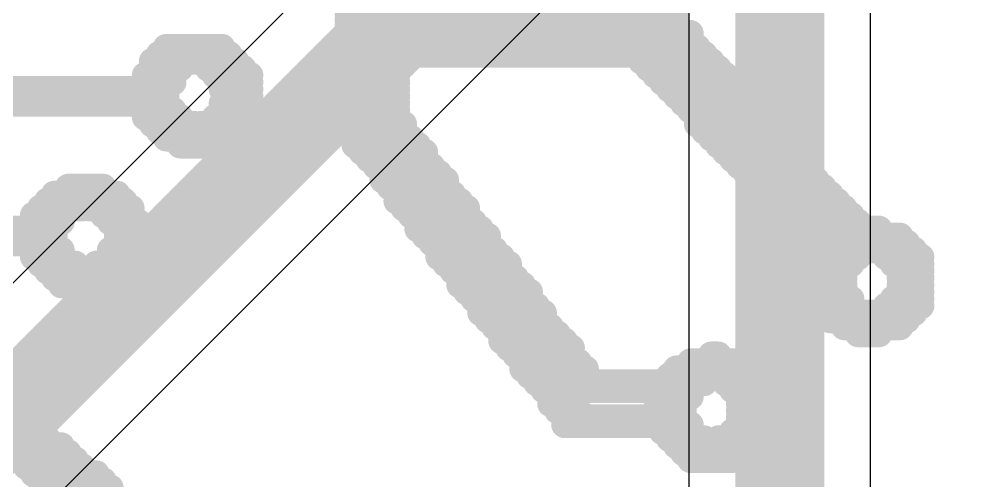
# Model space of a CAD drawing. Header units: inches. Extents: x -4 to 389, y 0 to 108.
# Drawn here: x 36.15 to 38.913, y 7.772 to 9.088 of the extents above; entities that cross this region are included whole.
import ezdxf

# ---------------------------------------------------------------- set-up
doc = ezdxf.new("R2010")
doc.units = ezdxf.units.IN
for name, color, linetype in [('Bottom Overlay', 54, 'Continuous'), ('Signal_1', 16, 'Continuous'), ('Signal_2', 76, 'Continuous')]:
    doc.layers.add(name, color=color, linetype=linetype)

msp = doc.modelspace()

# ---------------------------------------------------------------- linework, layer by layer
at = {"layer": 'Bottom Overlay', "const_width": 0.0762}
for points in [[(37.0876, 9.1077), (37.1274, 9.1077)], [(37.1673, 9.1077), (38.0048, 9.1077)], [(37.0876, 9.0877), (37.1274, 9.0877)], [(37.1673, 9.0877), (38.0247, 9.0877)], [(37.0876, 9.0678), (37.1274, 9.0678)], [(37.1673, 9.0678), (38.0247, 9.0678)], [(37.0876, 9.0479), (37.1274, 9.0479)], [(37.0876, 9.0279), (37.1274, 9.0279)], [(37.9849, 9.0479), (38.0646, 9.0479)], [(38.0048, 9.0279), (38.0646, 9.0279)], [(36.5691, 9.008), (36.7286, 9.008)], [(37.0876, 9.008), (37.1274, 9.008)], [(37.1873, 9.008), (37.9649, 9.008)], [(38.0247, 9.008), (38.0846, 9.008)], [(36.5292, 8.9681), (36.7685, 8.9681)], [(36.5492, 8.988), (36.7486, 8.988)], [(37.0876, 8.988), (37.1274, 8.988)], [(37.0876, 8.9681), (37.1274, 8.9681)], [(37.1873, 8.988), (37.9649, 8.988)], [(37.1873, 8.9681), (37.2271, 8.9681)], [(37.925, 8.9681), (37.9849, 8.9681)], [(38.0447, 8.988), (38.1045, 8.988)], [(38.0646, 8.9681), (38.1245, 8.9681)], [(36.5292, 8.9482), (36.609, 8.9482)], [(36.6888, 8.9482), (36.7885, 8.9482)], [(37.0876, 8.9482), (37.1274, 8.9482)], [(37.1873, 8.9482), (37.2271, 8.9482)], [(37.945, 8.9482), (38.0048, 8.9482)], [(38.0846, 8.9482), (38.1444, 8.9482)], [(36.5093, 8.9282), (36.5891, 8.9282)], [(36.7087, 8.9282), (36.8084, 8.9282)], [(37.0876, 8.9282), (37.1274, 8.9282)], [(37.1873, 8.9282), (37.2271, 8.9282)], [(37.9649, 8.9282), (38.0247, 8.9282)], [(38.1045, 8.9282), (38.1643, 8.9282)], [(35.4923, 8.8883), (36.5691, 8.8883)], [(36.5093, 8.9083), (36.5891, 8.9083)], [(36.7286, 8.9083), (36.8084, 8.9083)], [(36.7286, 8.8883), (36.8084, 8.8883)], [(37.0876, 8.9083), (37.1274, 8.9083)], [(37.0876, 8.8883), (37.1274, 8.8883)], [(37.1873, 8.9083), (37.2271, 8.9083)], [(37.1873, 8.8883), (37.2271, 8.8883)], [(37.9849, 8.9083), (38.0447, 8.9083)], [(38.0048, 8.8883), (38.0646, 8.8883)], [(38.1045, 8.9083), (38.1843, 8.9083)], [(38.1245, 8.8883), (38.2042, 8.8883)], [(35.4923, 8.8684), (36.5691, 8.8684)], [(36.7486, 8.8684), (36.8084, 8.8684)], [(37.0876, 8.8684), (37.1274, 8.8684)], [(37.1873, 8.8684), (37.2271, 8.8684)], [(38.0247, 8.8684), (38.0846, 8.8684)], [(38.1444, 8.8684), (38.2242, 8.8684)], [(35.4923, 8.8485), (36.5691, 8.8485)], [(36.7286, 8.8485), (36.8084, 8.8485)], [(37.0876, 8.8485), (37.1274, 8.8485)], [(37.1873, 8.8485), (37.2271, 8.8485)], [(38.0447, 8.8485), (38.1045, 8.8485)], [(38.1643, 8.8485), (38.2242, 8.8485)], [(36.5093, 8.8285), (36.5891, 8.8285)], [(36.5093, 8.8086), (36.609, 8.8086)], [(36.7087, 8.8086), (36.7885, 8.8086)], [(36.7286, 8.8285), (36.8084, 8.8285)], [(37.0876, 8.8285), (37.1274, 8.8285)], [(37.0876, 8.8086), (37.1274, 8.8086)], [(37.1873, 8.8285), (37.2271, 8.8285)], [(37.1873, 8.8086), (37.2271, 8.8086)], [(38.0646, 8.8285), (38.1245, 8.8285)], [(38.0846, 8.8086), (38.1444, 8.8086)], [(38.1843, 8.8285), (38.2441, 8.8285)], [(38.2042, 8.8086), (38.264, 8.8086)], [(36.5292, 8.7886), (36.6489, 8.7886)], [(36.6688, 8.7886), (36.7885, 8.7886)], [(37.0876, 8.7886), (37.1274, 8.7886)], [(37.1873, 8.7886), (37.2471, 8.7886)], [(38.0846, 8.7886), (38.1643, 8.7886)], [(38.2242, 8.7886), (38.284, 8.7886)], [(36.5492, 8.7687), (36.7685, 8.7687)], [(36.5691, 8.7488), (36.7486, 8.7488)], [(37.0876, 8.7687), (37.1474, 8.7687)], [(37.1075, 8.7488), (37.1673, 8.7488)], [(37.1873, 8.7687), (37.2471, 8.7687)], [(37.2072, 8.7488), (37.267, 8.7488)], [(38.1045, 8.7687), (38.1843, 8.7687)], [(38.1245, 8.7488), (38.2042, 8.7488)], [(38.2441, 8.7687), (38.3039, 8.7687)], [(38.264, 8.7488), (38.3239, 8.7488)], [(36.609, 8.7288), (36.7087, 8.7288)], [(37.1075, 8.7288), (37.1673, 8.7288)], [(37.2271, 8.7288), (37.287, 8.7288)], [(38.1444, 8.7288), (38.2242, 8.7288)], [(38.284, 8.7288), (38.3438, 8.7288)], [(37.1274, 8.7089), (37.1873, 8.7089)], [(37.2471, 8.7089), (37.3069, 8.7089)], [(38.1643, 8.7089), (38.2242, 8.7089)], [(38.284, 8.7089), (38.3637, 8.7089)], [(37.1474, 8.6889), (37.2072, 8.6889)], [(37.1673, 8.669), (37.2271, 8.669)], [(37.2471, 8.6889), (37.3069, 8.6889)], [(37.267, 8.669), (37.3268, 8.669)], [(38.1843, 8.6889), (38.2441, 8.6889)], [(38.2042, 8.669), (38.264, 8.669)], [(38.3239, 8.6889), (38.3837, 8.6889)], [(38.3239, 8.669), (38.4036, 8.669)], [(37.1873, 8.6491), (37.2271, 8.6491)], [(37.287, 8.6491), (37.3468, 8.6491)], [(38.2242, 8.6491), (38.284, 8.6491)], [(38.3438, 8.6491), (38.4036, 8.6491)], [(36.29, 8.6092), (36.3897, 8.6092)], [(37.1873, 8.6291), (37.2471, 8.6291)], [(37.2072, 8.6092), (37.267, 8.6092)], [(37.3069, 8.6291), (37.3667, 8.6291)], [(37.3268, 8.6092), (37.3667, 8.6092)], [(38.2441, 8.6291), (38.3039, 8.6291)], [(38.264, 8.6092), (38.3239, 8.6092)], [(38.3637, 8.6291), (38.4236, 8.6291)], [(38.3837, 8.6092), (38.4435, 8.6092)], [(36.2501, 8.5892), (36.4295, 8.5892)], [(37.2271, 8.5892), (37.287, 8.5892)], [(37.3268, 8.5892), (37.3867, 8.5892)], [(38.284, 8.5892), (38.3438, 8.5892)], [(38.4036, 8.5892), (38.4634, 8.5892)], [(36.2301, 8.5693), (36.4495, 8.5693)], [(37.2271, 8.5693), (37.287, 8.5693)], [(37.3468, 8.5693), (37.4066, 8.5693)], [(38.3039, 8.5693), (38.3637, 8.5693)], [(38.4236, 8.5693), (38.4834, 8.5693)], [(36.1903, 8.5294), (36.27, 8.5294)], [(36.2102, 8.5494), (36.3298, 8.5494)], [(36.3498, 8.5494), (36.4694, 8.5494)], [(36.3897, 8.5294), (36.4694, 8.5294)], [(37.2471, 8.5494), (37.3069, 8.5494)], [(37.267, 8.5294), (37.3268, 8.5294)], [(37.3667, 8.5494), (37.4265, 8.5494)], [(37.3667, 8.5294), (37.4265, 8.5294)], [(38.3239, 8.5494), (38.3837, 8.5494)], [(38.3438, 8.5294), (38.4036, 8.5294)], [(38.4435, 8.5494), (38.5033, 8.5494)], [(38.4634, 8.5294), (38.5233, 8.5294)], [(36.1903, 8.5095), (36.27, 8.5095)], [(36.4096, 8.5095), (36.4894, 8.5095)], [(37.287, 8.5095), (37.3468, 8.5095)], [(37.3867, 8.5095), (37.4465, 8.5095)], [(38.3637, 8.5095), (38.4236, 8.5095)], [(38.4634, 8.5095), (38.5432, 8.5095)], [(35.8712, 8.4895), (36.2501, 8.4895)], [(36.4295, 8.4895), (36.4894, 8.4895)], [(37.287, 8.4895), (37.3468, 8.4895)], [(37.4066, 8.4895), (37.4664, 8.4895)], [(38.3837, 8.4895), (38.4435, 8.4895)], [(38.4834, 8.4895), (38.603, 8.4895)], [(35.8712, 8.4696), (36.2501, 8.4696)], [(35.8712, 8.4497), (36.2501, 8.4497)], [(36.4295, 8.4696), (36.4894, 8.4696)], [(36.4295, 8.4497), (36.4894, 8.4497)], [(37.3069, 8.4696), (37.3667, 8.4696)], [(37.3268, 8.4497), (37.3867, 8.4497)], [(37.4066, 8.4696), (37.4864, 8.4696)], [(37.4265, 8.4497), (37.4864, 8.4497)], [(38.3837, 8.4696), (38.6628, 8.4696)], [(38.4036, 8.4497), (38.6828, 8.4497)], [(36.1903, 8.4297), (36.27, 8.4297)], [(36.4096, 8.4297), (36.4894, 8.4297)], [(37.3468, 8.4297), (37.4066, 8.4297)], [(37.4465, 8.4297), (37.5063, 8.4297)], [(38.4236, 8.4297), (38.7027, 8.4297)], [(36.1903, 8.4098), (36.27, 8.4098)], [(36.2102, 8.3898), (36.3099, 8.3898)], [(36.3697, 8.3898), (36.4694, 8.3898)], [(36.4096, 8.4098), (36.4894, 8.4098)], [(37.3468, 8.4098), (37.4066, 8.4098)], [(37.3667, 8.3898), (37.4265, 8.3898)], [(37.4664, 8.4098), (37.5262, 8.4098)], [(37.4864, 8.3898), (37.5462, 8.3898)], [(38.4435, 8.4098), (38.5432, 8.4098)], [(38.4435, 8.3898), (38.5233, 8.3898)], [(38.623, 8.4098), (38.7227, 8.4098)], [(38.6429, 8.3898), (38.7227, 8.3898)], [(36.2301, 8.3699), (36.4495, 8.3699)], [(37.3867, 8.3699), (37.4465, 8.3699)], [(37.4864, 8.3699), (37.5462, 8.3699)], [(38.4236, 8.3699), (38.5033, 8.3699)], [(38.6628, 8.3699), (38.7227, 8.3699)], [(36.2501, 8.35), (36.4295, 8.35)], [(37.4066, 8.35), (37.4664, 8.35)], [(37.5063, 8.35), (37.5661, 8.35)], [(38.4236, 8.35), (38.5033, 8.35)], [(38.6628, 8.35), (38.7227, 8.35)], [(36.27, 8.33), (36.4096, 8.33)], [(37.4066, 8.33), (37.4664, 8.33)], [(37.4265, 8.3101), (37.4864, 8.3101)], [(37.5262, 8.33), (37.5861, 8.33)], [(37.5262, 8.3101), (37.606, 8.3101)], [(38.4236, 8.33), (38.5033, 8.33)], [(38.4236, 8.3101), (38.5033, 8.3101)], [(38.6628, 8.33), (38.7227, 8.33)], [(38.6628, 8.3101), (38.7227, 8.3101)], [(37.4465, 8.2901), (37.5063, 8.2901)], [(37.5462, 8.2901), (37.606, 8.2901)], [(38.4435, 8.2901), (38.5233, 8.2901)], [(38.6429, 8.2901), (38.7227, 8.2901)], [(37.4664, 8.2702), (37.5262, 8.2702)], [(37.4664, 8.2503), (37.5262, 8.2503)], [(37.5661, 8.2702), (37.6259, 8.2702)], [(37.5861, 8.2503), (37.6459, 8.2503)], [(38.4435, 8.2702), (38.5233, 8.2702)], [(38.4634, 8.2503), (38.7027, 8.2503)], [(38.623, 8.2702), (38.7227, 8.2702)], [(37.4864, 8.2303), (37.5462, 8.2303)], [(37.606, 8.2303), (37.6459, 8.2303)], [(38.4634, 8.2303), (38.6828, 8.2303)], [(37.5063, 8.2104), (37.5661, 8.2104)], [(37.606, 8.2104), (37.6658, 8.2104)], [(38.5033, 8.2104), (38.6628, 8.2104)], [(37.5262, 8.1904), (37.5861, 8.1904)], [(37.5262, 8.1705), (37.5861, 8.1705)], [(37.6259, 8.1904), (37.6858, 8.1904)], [(37.6459, 8.1705), (37.7057, 8.1705)], [(38.5432, 8.1904), (38.603, 8.1904)], [(37.5462, 8.1506), (37.606, 8.1506)], [(37.6658, 8.1506), (37.7256, 8.1506)], [(37.5661, 8.1306), (37.6259, 8.1306)], [(37.6658, 8.1306), (37.7256, 8.1306)], [(38.1245, 8.1306), (38.1444, 8.1306)], [(37.5861, 8.1107), (37.6459, 8.1107)], [(37.5861, 8.0907), (37.6459, 8.0907)], [(37.6858, 8.1107), (37.7456, 8.1107)], [(37.7057, 8.0907), (37.7655, 8.0907)], [(38.0247, 8.0907), (38.2242, 8.0907)], [(38.0646, 8.1107), (38.2042, 8.1107)], [(37.606, 8.0708), (37.6658, 8.0708)], [(37.7256, 8.0708), (37.7655, 8.0708)], [(38.0048, 8.0708), (38.2441, 8.0708)], [(37.6259, 8.0509), (37.6858, 8.0509)], [(37.6459, 8.0309), (37.6858, 8.0309)], [(37.7256, 8.0509), (38.1045, 8.0509)], [(37.7456, 8.0309), (38.0646, 8.0309)], [(38.1643, 8.0509), (38.264, 8.0509)], [(38.1843, 8.0309), (38.264, 8.0309)], [(37.6658, 8.011), (37.7057, 8.011)], [(37.9849, 8.011), (38.0646, 8.011)], [(38.2042, 8.011), (38.284, 8.011)], [(37.6658, 7.991), (37.7256, 7.991)], [(37.9849, 7.991), (38.0447, 7.991)], [(38.2042, 7.991), (38.284, 7.991)], [(35.9909, 7.9711), (36.1304, 7.9711)], [(36.0108, 7.9511), (36.1504, 7.9511)], [(37.6858, 7.9711), (37.7456, 7.9711)], [(37.7057, 7.9511), (38.0447, 7.9511)], [(37.9649, 7.9711), (38.0447, 7.9711)], [(38.2042, 7.9711), (38.284, 7.9711)], [(38.2042, 7.9511), (38.284, 7.9511)], [(36.0307, 7.9312), (36.1903, 7.9312)], [(37.7057, 7.9312), (38.0646, 7.9312)], [(38.2042, 7.9312), (38.264, 7.9312)], [(36.0507, 7.9113), (36.2102, 7.9113)], [(36.0706, 7.8913), (36.2301, 7.8913)], [(37.9849, 7.9113), (38.0646, 7.9113)], [(38.0048, 7.8913), (38.1045, 7.8913)], [(38.1444, 7.8913), (38.264, 7.8913)], [(38.1843, 7.9113), (38.264, 7.9113)], [(36.1105, 7.8714), (36.27, 7.8714)], [(38.0247, 7.8714), (38.2441, 7.8714)], [(36.1304, 7.8514), (36.29, 7.8514)], [(38.0447, 7.8514), (38.2242, 7.8514)], [(36.1504, 7.8315), (36.3099, 7.8315)], [(36.1703, 7.8116), (36.3298, 7.8116)], [(38.0646, 7.8315), (38.1843, 7.8315)], [(36.1903, 7.7916), (36.3697, 7.7916)], [(36.2102, 7.7717), (36.3897, 7.7717)], [(36.2301, 7.7517), (36.4096, 7.7517)]]:
    msp.add_lwpolyline(points, dxfattribs=at)
at = {"layer": 'Bottom Overlay', "const_width": 0.0381}
for points in [[(37.0685, 9.1077, 1), (37.1066, 9.1077, 1)], [(37.1084, 9.1077, 1), (37.1465, 9.1077, 1)], [(37.1483, 9.1077, 1), (37.1864, 9.1077, 1)], [(37.9858, 9.1077, 1), (38.0239, 9.1077, 1)], [(37.0685, 9.0877, 1), (37.1066, 9.0877, 1)], [(37.1084, 9.0877, 1), (37.1465, 9.0877, 1)], [(37.1483, 9.0877, 1), (37.1864, 9.0877, 1)], [(38.0057, 9.0877, 1), (38.0438, 9.0877, 1)], [(37.0685, 9.0678, 1), (37.1066, 9.0678, 1)], [(37.1084, 9.0678, 1), (37.1465, 9.0678, 1)], [(37.1483, 9.0678, 1), (37.1864, 9.0678, 1)], [(38.0057, 9.0678, 1), (38.0438, 9.0678, 1)], [(37.0685, 9.0479, 1), (37.1066, 9.0479, 1)], [(37.0685, 9.0279, 1), (37.1066, 9.0279, 1)], [(37.1084, 9.0479, 1), (37.1465, 9.0479, 1)], [(37.1084, 9.0279, 1), (37.1465, 9.0279, 1)], [(37.9658, 9.0479, 1), (38.0039, 9.0479, 1)], [(37.9858, 9.0279, 1), (38.0239, 9.0279, 1)], [(38.0456, 9.0479, 1), (38.0837, 9.0479, 1)], [(38.0456, 9.0279, 1), (38.0837, 9.0279, 1)], [(36.5501, 9.008, 1), (36.5882, 9.008, 1)], [(36.7096, 9.008, 1), (36.7477, 9.008, 1)], [(37.0685, 9.008, 1), (37.1066, 9.008, 1)], [(37.1084, 9.008, 1), (37.1465, 9.008, 1)], [(37.1682, 9.008, 1), (37.2063, 9.008, 1)], [(37.9459, 9.008, 1), (37.984, 9.008, 1)], [(38.0057, 9.008, 1), (38.0438, 9.008, 1)], [(38.0655, 9.008, 1), (38.1036, 9.008, 1)], [(36.5102, 8.9681, 1), (36.5483, 8.9681, 1)], [(36.5301, 8.988, 1), (36.5682, 8.988, 1)], [(36.7295, 8.988, 1), (36.7676, 8.988, 1)], [(36.7495, 8.9681, 1), (36.7876, 8.9681, 1)], [(37.0685, 8.988, 1), (37.1066, 8.988, 1)], [(37.0685, 8.9681, 1), (37.1066, 8.9681, 1)], [(37.1084, 8.988, 1), (37.1465, 8.988, 1)], [(37.1084, 8.9681, 1), (37.1465, 8.9681, 1)], [(37.1682, 8.988, 1), (37.2063, 8.988, 1)], [(37.1682, 8.9681, 1), (37.2063, 8.9681, 1)], [(37.2081, 8.9681, 1), (37.2462, 8.9681, 1)], [(37.906, 8.9681, 1), (37.9441, 8.9681, 1)], [(37.9459, 8.988, 1), (37.984, 8.988, 1)], [(37.9658, 8.9681, 1), (38.0039, 8.9681, 1)], [(38.0256, 8.988, 1), (38.0637, 8.988, 1)], [(38.0456, 8.9681, 1), (38.0837, 8.9681, 1)], [(38.0855, 8.988, 1), (38.1236, 8.988, 1)], [(38.1054, 8.9681, 1), (38.1435, 8.9681, 1)], [(36.5102, 8.9482, 1), (36.5483, 8.9482, 1)], [(36.5899, 8.9482, 1), (36.628, 8.9482, 1)], [(36.6697, 8.9482, 1), (36.7078, 8.9482, 1)], [(36.7694, 8.9482, 1), (36.8075, 8.9482, 1)], [(37.0685, 8.9482, 1), (37.1066, 8.9482, 1)], [(37.1084, 8.9482, 1), (37.1465, 8.9482, 1)], [(37.1682, 8.9482, 1), (37.2063, 8.9482, 1)], [(37.2081, 8.9482, 1), (37.2462, 8.9482, 1)], [(37.9259, 8.9482, 1), (37.964, 8.9482, 1)], [(37.9858, 8.9482, 1), (38.0239, 8.9482, 1)], [(38.0655, 8.9482, 1), (38.1036, 8.9482, 1)], [(38.1253, 8.9482, 1), (38.1634, 8.9482, 1)], [(36.4902, 8.9282, 1), (36.5283, 8.9282, 1)], [(36.57, 8.9282, 1), (36.6081, 8.9282, 1)], [(36.6896, 8.9282, 1), (36.7277, 8.9282, 1)], [(36.7893, 8.9282, 1), (36.8274, 8.9282, 1)], [(37.0685, 8.9282, 1), (37.1066, 8.9282, 1)], [(37.1084, 8.9282, 1), (37.1465, 8.9282, 1)], [(37.1682, 8.9282, 1), (37.2063, 8.9282, 1)], [(37.2081, 8.9282, 1), (37.2462, 8.9282, 1)], [(37.9459, 8.9282, 1), (37.984, 8.9282, 1)], [(38.0057, 8.9282, 1), (38.0438, 8.9282, 1)], [(38.0855, 8.9282, 1), (38.1236, 8.9282, 1)], [(38.1453, 8.9282, 1), (38.1834, 8.9282, 1)], [(36.4902, 8.9083, 1), (36.5283, 8.9083, 1)], [(36.5501, 8.8883, 1), (36.5882, 8.8883, 1)], [(36.57, 8.9083, 1), (36.6081, 8.9083, 1)], [(36.7096, 8.9083, 1), (36.7477, 8.9083, 1)], [(36.7096, 8.8883, 1), (36.7477, 8.8883, 1)], [(36.7893, 8.9083, 1), (36.8274, 8.9083, 1)], [(36.7893, 8.8883, 1), (36.8274, 8.8883, 1)], [(37.0685, 8.9083, 1), (37.1066, 8.9083, 1)], [(37.0685, 8.8883, 1), (37.1066, 8.8883, 1)], [(37.1084, 8.9083, 1), (37.1465, 8.9083, 1)], [(37.1084, 8.8883, 1), (37.1465, 8.8883, 1)], [(37.1682, 8.9083, 1), (37.2063, 8.9083, 1)], [(37.1682, 8.8883, 1), (37.2063, 8.8883, 1)], [(37.2081, 8.9083, 1), (37.2462, 8.9083, 1)], [(37.2081, 8.8883, 1), (37.2462, 8.8883, 1)], [(37.9658, 8.9083, 1), (38.0039, 8.9083, 1)], [(37.9858, 8.8883, 1), (38.0239, 8.8883, 1)], [(38.0256, 8.9083, 1), (38.0637, 8.9083, 1)], [(38.0456, 8.8883, 1), (38.0837, 8.8883, 1)], [(38.0855, 8.9083, 1), (38.1236, 8.9083, 1)], [(38.1054, 8.8883, 1), (38.1435, 8.8883, 1)], [(38.1652, 8.9083, 1), (38.2033, 8.9083, 1)], [(38.1852, 8.8883, 1), (38.2233, 8.8883, 1)], [(36.5501, 8.8684, 1), (36.5882, 8.8684, 1)], [(36.7295, 8.8684, 1), (36.7676, 8.8684, 1)], [(36.7893, 8.8684, 1), (36.8274, 8.8684, 1)], [(37.0685, 8.8684, 1), (37.1066, 8.8684, 1)], [(37.1084, 8.8684, 1), (37.1465, 8.8684, 1)], [(37.1682, 8.8684, 1), (37.2063, 8.8684, 1)], [(37.2081, 8.8684, 1), (37.2462, 8.8684, 1)], [(38.0057, 8.8684, 1), (38.0438, 8.8684, 1)], [(38.0655, 8.8684, 1), (38.1036, 8.8684, 1)], [(38.1253, 8.8684, 1), (38.1634, 8.8684, 1)], [(38.2051, 8.8684, 1), (38.2432, 8.8684, 1)], [(36.5501, 8.8485, 1), (36.5882, 8.8485, 1)], [(36.7096, 8.8485, 1), (36.7477, 8.8485, 1)], [(36.7893, 8.8485, 1), (36.8274, 8.8485, 1)], [(37.0685, 8.8485, 1), (37.1066, 8.8485, 1)], [(37.1084, 8.8485, 1), (37.1465, 8.8485, 1)], [(37.1682, 8.8485, 1), (37.2063, 8.8485, 1)], [(37.2081, 8.8485, 1), (37.2462, 8.8485, 1)], [(38.0256, 8.8485, 1), (38.0637, 8.8485, 1)], [(38.0855, 8.8485, 1), (38.1236, 8.8485, 1)], [(38.1453, 8.8485, 1), (38.1834, 8.8485, 1)], [(38.2051, 8.8485, 1), (38.2432, 8.8485, 1)], [(36.4902, 8.8285, 1), (36.5283, 8.8285, 1)], [(36.4902, 8.8086, 1), (36.5283, 8.8086, 1)], [(36.57, 8.8285, 1), (36.6081, 8.8285, 1)], [(36.5899, 8.8086, 1), (36.628, 8.8086, 1)], [(36.6896, 8.8086, 1), (36.7277, 8.8086, 1)], [(36.7096, 8.8285, 1), (36.7477, 8.8285, 1)], [(36.7694, 8.8086, 1), (36.8075, 8.8086, 1)], [(36.7893, 8.8285, 1), (36.8274, 8.8285, 1)], [(37.0685, 8.8285, 1), (37.1066, 8.8285, 1)], [(37.0685, 8.8086, 1), (37.1066, 8.8086, 1)], [(37.1084, 8.8285, 1), (37.1465, 8.8285, 1)], [(37.1084, 8.8086, 1), (37.1465, 8.8086, 1)], [(37.1682, 8.8285, 1), (37.2063, 8.8285, 1)], [(37.1682, 8.8086, 1), (37.2063, 8.8086, 1)], [(37.2081, 8.8285, 1), (37.2462, 8.8285, 1)], [(37.2081, 8.8086, 1), (37.2462, 8.8086, 1)], [(38.0456, 8.8285, 1), (38.0837, 8.8285, 1)], [(38.0655, 8.8086, 1), (38.1036, 8.8086, 1)], [(38.1054, 8.8285, 1), (38.1435, 8.8285, 1)], [(38.1253, 8.8086, 1), (38.1634, 8.8086, 1)], [(38.1652, 8.8285, 1), (38.2033, 8.8285, 1)], [(38.1852, 8.8086, 1), (38.2233, 8.8086, 1)], [(38.225, 8.8285, 1), (38.2631, 8.8285, 1)], [(38.245, 8.8086, 1), (38.2831, 8.8086, 1)], [(36.5102, 8.7886, 1), (36.5483, 8.7886, 1)], [(36.6298, 8.7886, 1), (36.6679, 8.7886, 1)], [(36.6498, 8.7886, 1), (36.6879, 8.7886, 1)], [(36.7694, 8.7886, 1), (36.8075, 8.7886, 1)], [(37.0685, 8.7886, 1), (37.1066, 8.7886, 1)], [(37.1084, 8.7886, 1), (37.1465, 8.7886, 1)], [(37.1682, 8.7886, 1), (37.2063, 8.7886, 1)], [(37.228, 8.7886, 1), (37.2661, 8.7886, 1)], [(38.0655, 8.7886, 1), (38.1036, 8.7886, 1)], [(38.1453, 8.7886, 1), (38.1834, 8.7886, 1)], [(38.2051, 8.7886, 1), (38.2432, 8.7886, 1)], [(38.2649, 8.7886, 1), (38.303, 8.7886, 1)], [(36.5301, 8.7687, 1), (36.5682, 8.7687, 1)], [(36.5501, 8.7488, 1), (36.5882, 8.7488, 1)], [(36.7295, 8.7488, 1), (36.7676, 8.7488, 1)], [(36.7495, 8.7687, 1), (36.7876, 8.7687, 1)], [(37.0685, 8.7687, 1), (37.1066, 8.7687, 1)], [(37.0885, 8.7488, 1), (37.1266, 8.7488, 1)], [(37.1283, 8.7687, 1), (37.1664, 8.7687, 1)], [(37.1483, 8.7488, 1), (37.1864, 8.7488, 1)], [(37.1682, 8.7687, 1), (37.2063, 8.7687, 1)], [(37.1882, 8.7488, 1), (37.2263, 8.7488, 1)], [(37.228, 8.7687, 1), (37.2661, 8.7687, 1)], [(37.248, 8.7488, 1), (37.2861, 8.7488, 1)], [(38.0855, 8.7687, 1), (38.1236, 8.7687, 1)], [(38.1054, 8.7488, 1), (38.1435, 8.7488, 1)], [(38.1652, 8.7687, 1), (38.2033, 8.7687, 1)], [(38.1852, 8.7488, 1), (38.2233, 8.7488, 1)], [(38.225, 8.7687, 1), (38.2631, 8.7687, 1)], [(38.245, 8.7488, 1), (38.2831, 8.7488, 1)], [(38.2849, 8.7687, 1), (38.323, 8.7687, 1)], [(38.3048, 8.7488, 1), (38.3429, 8.7488, 1)], [(36.5899, 8.7288, 1), (36.628, 8.7288, 1)], [(36.6896, 8.7288, 1), (36.7277, 8.7288, 1)], [(37.0885, 8.7288, 1), (37.1266, 8.7288, 1)], [(37.1483, 8.7288, 1), (37.1864, 8.7288, 1)], [(37.2081, 8.7288, 1), (37.2462, 8.7288, 1)], [(37.2679, 8.7288, 1), (37.306, 8.7288, 1)], [(38.1253, 8.7288, 1), (38.1634, 8.7288, 1)], [(38.2051, 8.7288, 1), (38.2432, 8.7288, 1)], [(38.2649, 8.7288, 1), (38.303, 8.7288, 1)], [(38.3247, 8.7288, 1), (38.3628, 8.7288, 1)], [(37.1084, 8.7089, 1), (37.1465, 8.7089, 1)], [(37.1682, 8.7089, 1), (37.2063, 8.7089, 1)], [(37.228, 8.7089, 1), (37.2661, 8.7089, 1)], [(37.2879, 8.7089, 1), (37.326, 8.7089, 1)], [(38.1453, 8.7089, 1), (38.1834, 8.7089, 1)], [(38.2051, 8.7089, 1), (38.2432, 8.7089, 1)], [(38.2649, 8.7089, 1), (38.303, 8.7089, 1)], [(38.3447, 8.7089, 1), (38.3828, 8.7089, 1)], [(37.1283, 8.6889, 1), (37.1664, 8.6889, 1)], [(37.1483, 8.669, 1), (37.1864, 8.669, 1)], [(37.1882, 8.6889, 1), (37.2263, 8.6889, 1)], [(37.2081, 8.669, 1), (37.2462, 8.669, 1)], [(37.228, 8.6889, 1), (37.2661, 8.6889, 1)], [(37.248, 8.669, 1), (37.2861, 8.669, 1)], [(37.2879, 8.6889, 1), (37.326, 8.6889, 1)], [(37.3078, 8.669, 1), (37.3459, 8.669, 1)], [(38.1652, 8.6889, 1), (38.2033, 8.6889, 1)], [(38.1852, 8.669, 1), (38.2233, 8.669, 1)], [(38.225, 8.6889, 1), (38.2631, 8.6889, 1)], [(38.245, 8.669, 1), (38.2831, 8.669, 1)], [(38.3048, 8.6889, 1), (38.3429, 8.6889, 1)], [(38.3048, 8.669, 1), (38.3429, 8.669, 1)], [(38.3646, 8.6889, 1), (38.4027, 8.6889, 1)], [(38.3846, 8.669, 1), (38.4227, 8.669, 1)], [(37.1682, 8.6491, 1), (37.2063, 8.6491, 1)], [(37.2081, 8.6491, 1), (37.2462, 8.6491, 1)], [(37.2679, 8.6491, 1), (37.306, 8.6491, 1)], [(37.3277, 8.6491, 1), (37.3658, 8.6491, 1)], [(38.2051, 8.6491, 1), (38.2432, 8.6491, 1)], [(38.2649, 8.6491, 1), (38.303, 8.6491, 1)], [(38.3247, 8.6491, 1), (38.3628, 8.6491, 1)], [(38.3846, 8.6491, 1), (38.4227, 8.6491, 1)], [(36.2709, 8.6092, 1), (36.309, 8.6092, 1)], [(36.3706, 8.6092, 1), (36.4087, 8.6092, 1)], [(37.1682, 8.6291, 1), (37.2063, 8.6291, 1)], [(37.1882, 8.6092, 1), (37.2263, 8.6092, 1)], [(37.228, 8.6291, 1), (37.2661, 8.6291, 1)], [(37.248, 8.6092, 1), (37.2861, 8.6092, 1)], [(37.2879, 8.6291, 1), (37.326, 8.6291, 1)], [(37.3078, 8.6092, 1), (37.3459, 8.6092, 1)], [(37.3477, 8.6291, 1), (37.3858, 8.6291, 1)], [(37.3477, 8.6092, 1), (37.3858, 8.6092, 1)], [(38.225, 8.6291, 1), (38.2631, 8.6291, 1)], [(38.245, 8.6092, 1), (38.2831, 8.6092, 1)], [(38.2849, 8.6291, 1), (38.323, 8.6291, 1)], [(38.3048, 8.6092, 1), (38.3429, 8.6092, 1)], [(38.3447, 8.6291, 1), (38.3828, 8.6291, 1)], [(38.3646, 8.6092, 1), (38.4027, 8.6092, 1)], [(38.4045, 8.6291, 1), (38.4426, 8.6291, 1)], [(38.4244, 8.6092, 1), (38.4625, 8.6092, 1)], [(36.231, 8.5892, 1), (36.2691, 8.5892, 1)], [(36.4105, 8.5892, 1), (36.4486, 8.5892, 1)], [(37.2081, 8.5892, 1), (37.2462, 8.5892, 1)], [(37.2679, 8.5892, 1), (37.306, 8.5892, 1)], [(37.3078, 8.5892, 1), (37.3459, 8.5892, 1)], [(37.3676, 8.5892, 1), (37.4057, 8.5892, 1)], [(38.2649, 8.5892, 1), (38.303, 8.5892, 1)], [(38.3247, 8.5892, 1), (38.3628, 8.5892, 1)], [(38.3846, 8.5892, 1), (38.4227, 8.5892, 1)], [(38.4444, 8.5892, 1), (38.4825, 8.5892, 1)], [(36.2111, 8.5693, 1), (36.2492, 8.5693, 1)], [(36.4304, 8.5693, 1), (36.4685, 8.5693, 1)], [(37.2081, 8.5693, 1), (37.2462, 8.5693, 1)], [(37.2679, 8.5693, 1), (37.306, 8.5693, 1)], [(37.3277, 8.5693, 1), (37.3658, 8.5693, 1)], [(37.3876, 8.5693, 1), (37.4257, 8.5693, 1)], [(38.2849, 8.5693, 1), (38.323, 8.5693, 1)], [(38.3447, 8.5693, 1), (38.3828, 8.5693, 1)], [(38.4045, 8.5693, 1), (38.4426, 8.5693, 1)], [(38.4643, 8.5693, 1), (38.5024, 8.5693, 1)], [(36.1712, 8.5294, 1), (36.2093, 8.5294, 1)], [(36.1911, 8.5494, 1), (36.2292, 8.5494, 1)], [(36.251, 8.5294, 1), (36.2891, 8.5294, 1)], [(36.3108, 8.5494, 1), (36.3489, 8.5494, 1)], [(36.3307, 8.5494, 1), (36.3688, 8.5494, 1)], [(36.3706, 8.5294, 1), (36.4087, 8.5294, 1)], [(36.4504, 8.5494, 1), (36.4885, 8.5494, 1)], [(36.4504, 8.5294, 1), (36.4885, 8.5294, 1)], [(37.228, 8.5494, 1), (37.2661, 8.5494, 1)], [(37.248, 8.5294, 1), (37.2861, 8.5294, 1)], [(37.2879, 8.5494, 1), (37.326, 8.5494, 1)], [(37.3078, 8.5294, 1), (37.3459, 8.5294, 1)], [(37.3477, 8.5494, 1), (37.3858, 8.5494, 1)], [(37.3477, 8.5294, 1), (37.3858, 8.5294, 1)], [(37.4075, 8.5494, 1), (37.4456, 8.5494, 1)], [(37.4075, 8.5294, 1), (37.4456, 8.5294, 1)], [(38.3048, 8.5494, 1), (38.3429, 8.5494, 1)], [(38.3247, 8.5294, 1), (38.3628, 8.5294, 1)], [(38.3646, 8.5494, 1), (38.4027, 8.5494, 1)], [(38.3846, 8.5294, 1), (38.4227, 8.5294, 1)], [(38.4244, 8.5494, 1), (38.4625, 8.5494, 1)], [(38.4444, 8.5294, 1), (38.4825, 8.5294, 1)], [(38.4843, 8.5494, 1), (38.5224, 8.5494, 1)], [(38.5042, 8.5294, 1), (38.5423, 8.5294, 1)], [(36.1712, 8.5095, 1), (36.2093, 8.5095, 1)], [(36.251, 8.5095, 1), (36.2891, 8.5095, 1)], [(36.3905, 8.5095, 1), (36.4286, 8.5095, 1)], [(36.4703, 8.5095, 1), (36.5084, 8.5095, 1)], [(37.2679, 8.5095, 1), (37.306, 8.5095, 1)], [(37.3277, 8.5095, 1), (37.3658, 8.5095, 1)], [(37.3676, 8.5095, 1), (37.4057, 8.5095, 1)], [(37.4274, 8.5095, 1), (37.4655, 8.5095, 1)], [(38.3447, 8.5095, 1), (38.3828, 8.5095, 1)], [(38.4045, 8.5095, 1), (38.4426, 8.5095, 1)], [(38.4444, 8.5095, 1), (38.4825, 8.5095, 1)], [(38.5241, 8.5095, 1), (38.5622, 8.5095, 1)], [(36.231, 8.4895, 1), (36.2691, 8.4895, 1)], [(36.4105, 8.4895, 1), (36.4486, 8.4895, 1)], [(36.4703, 8.4895, 1), (36.5084, 8.4895, 1)], [(37.2679, 8.4895, 1), (37.306, 8.4895, 1)], [(37.3277, 8.4895, 1), (37.3658, 8.4895, 1)], [(37.3876, 8.4895, 1), (37.4257, 8.4895, 1)], [(37.4474, 8.4895, 1), (37.4855, 8.4895, 1)], [(38.3646, 8.4895, 1), (38.4027, 8.4895, 1)], [(38.4244, 8.4895, 1), (38.4625, 8.4895, 1)], [(38.4643, 8.4895, 1), (38.5024, 8.4895, 1)], [(38.584, 8.4895, 1), (38.6221, 8.4895, 1)], [(36.231, 8.4696, 1), (36.2691, 8.4696, 1)], [(36.231, 8.4497, 1), (36.2691, 8.4497, 1)], [(36.4105, 8.4696, 1), (36.4486, 8.4696, 1)], [(36.4105, 8.4497, 1), (36.4486, 8.4497, 1)], [(36.4703, 8.4696, 1), (36.5084, 8.4696, 1)], [(36.4703, 8.4497, 1), (36.5084, 8.4497, 1)], [(37.2879, 8.4696, 1), (37.326, 8.4696, 1)], [(37.3078, 8.4497, 1), (37.3459, 8.4497, 1)], [(37.3477, 8.4696, 1), (37.3858, 8.4696, 1)], [(37.3676, 8.4497, 1), (37.4057, 8.4497, 1)], [(37.3876, 8.4696, 1), (37.4257, 8.4696, 1)], [(37.4075, 8.4497, 1), (37.4456, 8.4497, 1)], [(37.4673, 8.4696, 1), (37.5054, 8.4696, 1)], [(37.4673, 8.4497, 1), (37.5054, 8.4497, 1)], [(38.3646, 8.4696, 1), (38.4027, 8.4696, 1)], [(38.3846, 8.4497, 1), (38.4227, 8.4497, 1)], [(38.6438, 8.4696, 1), (38.6819, 8.4696, 1)], [(38.6637, 8.4497, 1), (38.7018, 8.4497, 1)], [(36.1712, 8.4297, 1), (36.2093, 8.4297, 1)], [(36.251, 8.4297, 1), (36.2891, 8.4297, 1)], [(36.3905, 8.4297, 1), (36.4286, 8.4297, 1)], [(36.4703, 8.4297, 1), (36.5084, 8.4297, 1)], [(37.3277, 8.4297, 1), (37.3658, 8.4297, 1)], [(37.3876, 8.4297, 1), (37.4257, 8.4297, 1)], [(37.4274, 8.4297, 1), (37.4655, 8.4297, 1)], [(37.4873, 8.4297, 1), (37.5254, 8.4297, 1)], [(38.4045, 8.4297, 1), (38.4426, 8.4297, 1)], [(38.6837, 8.4297, 1), (38.7218, 8.4297, 1)], [(36.1712, 8.4098, 1), (36.2093, 8.4098, 1)], [(36.1911, 8.3898, 1), (36.2292, 8.3898, 1)], [(36.251, 8.4098, 1), (36.2891, 8.4098, 1)], [(36.2908, 8.3898, 1), (36.3289, 8.3898, 1)], [(36.3507, 8.3898, 1), (36.3888, 8.3898, 1)], [(36.3905, 8.4098, 1), (36.4286, 8.4098, 1)], [(36.4504, 8.3898, 1), (36.4885, 8.3898, 1)], [(36.4703, 8.4098, 1), (36.5084, 8.4098, 1)], [(37.3277, 8.4098, 1), (37.3658, 8.4098, 1)], [(37.3477, 8.3898, 1), (37.3858, 8.3898, 1)], [(37.3876, 8.4098, 1), (37.4257, 8.4098, 1)], [(37.4075, 8.3898, 1), (37.4456, 8.3898, 1)], [(37.4474, 8.4098, 1), (37.4855, 8.4098, 1)], [(37.4673, 8.3898, 1), (37.5054, 8.3898, 1)], [(37.5072, 8.4098, 1), (37.5453, 8.4098, 1)], [(37.5271, 8.3898, 1), (37.5652, 8.3898, 1)], [(38.4244, 8.4098, 1), (38.4625, 8.4098, 1)], [(38.4244, 8.3898, 1), (38.4625, 8.3898, 1)], [(38.5042, 8.3898, 1), (38.5423, 8.3898, 1)], [(38.5241, 8.4098, 1), (38.5622, 8.4098, 1)], [(38.6039, 8.4098, 1), (38.642, 8.4098, 1)], [(38.6238, 8.3898, 1), (38.6619, 8.3898, 1)], [(38.7036, 8.4098, 1), (38.7417, 8.4098, 1)], [(38.7036, 8.3898, 1), (38.7417, 8.3898, 1)], [(36.2111, 8.3699, 1), (36.2492, 8.3699, 1)], [(36.4304, 8.3699, 1), (36.4685, 8.3699, 1)], [(37.3676, 8.3699, 1), (37.4057, 8.3699, 1)], [(37.4274, 8.3699, 1), (37.4655, 8.3699, 1)], [(37.4673, 8.3699, 1), (37.5054, 8.3699, 1)], [(37.5271, 8.3699, 1), (37.5652, 8.3699, 1)], [(38.4045, 8.3699, 1), (38.4426, 8.3699, 1)], [(38.4843, 8.3699, 1), (38.5224, 8.3699, 1)], [(38.6438, 8.3699, 1), (38.6819, 8.3699, 1)], [(38.7036, 8.3699, 1), (38.7417, 8.3699, 1)], [(36.231, 8.35, 1), (36.2691, 8.35, 1)], [(36.4105, 8.35, 1), (36.4486, 8.35, 1)], [(37.3876, 8.35, 1), (37.4257, 8.35, 1)], [(37.4474, 8.35, 1), (37.4855, 8.35, 1)], [(37.4873, 8.35, 1), (37.5254, 8.35, 1)], [(37.5471, 8.35, 1), (37.5852, 8.35, 1)], [(38.4045, 8.35, 1), (38.4426, 8.35, 1)], [(38.4843, 8.35, 1), (38.5224, 8.35, 1)], [(38.6438, 8.35, 1), (38.6819, 8.35, 1)], [(38.7036, 8.35, 1), (38.7417, 8.35, 1)], [(36.251, 8.33, 1), (36.2891, 8.33, 1)], [(36.3905, 8.33, 1), (36.4286, 8.33, 1)], [(37.3876, 8.33, 1), (37.4257, 8.33, 1)], [(37.4075, 8.3101, 1), (37.4456, 8.3101, 1)], [(37.4474, 8.33, 1), (37.4855, 8.33, 1)], [(37.4673, 8.3101, 1), (37.5054, 8.3101, 1)], [(37.5072, 8.33, 1), (37.5453, 8.33, 1)], [(37.5072, 8.3101, 1), (37.5453, 8.3101, 1)], [(37.567, 8.33, 1), (37.6051, 8.33, 1)], [(37.587, 8.3101, 1), (37.6251, 8.3101, 1)], [(38.4045, 8.33, 1), (38.4426, 8.33, 1)], [(38.4045, 8.3101, 1), (38.4426, 8.3101, 1)], [(38.4843, 8.33, 1), (38.5224, 8.33, 1)], [(38.4843, 8.3101, 1), (38.5224, 8.3101, 1)], [(38.6438, 8.33, 1), (38.6819, 8.33, 1)], [(38.6438, 8.3101, 1), (38.6819, 8.3101, 1)], [(38.7036, 8.33, 1), (38.7417, 8.33, 1)], [(38.7036, 8.3101, 1), (38.7417, 8.3101, 1)], [(37.4274, 8.2901, 1), (37.4655, 8.2901, 1)], [(37.4873, 8.2901, 1), (37.5254, 8.2901, 1)], [(37.5271, 8.2901, 1), (37.5652, 8.2901, 1)], [(37.587, 8.2901, 1), (37.6251, 8.2901, 1)], [(38.4244, 8.2901, 1), (38.4625, 8.2901, 1)], [(38.5042, 8.2901, 1), (38.5423, 8.2901, 1)], [(38.6238, 8.2901, 1), (38.6619, 8.2901, 1)], [(38.7036, 8.2901, 1), (38.7417, 8.2901, 1)], [(37.4474, 8.2702, 1), (37.4855, 8.2702, 1)], [(37.4474, 8.2503, 1), (37.4855, 8.2503, 1)], [(37.5072, 8.2702, 1), (37.5453, 8.2702, 1)], [(37.5072, 8.2503, 1), (37.5453, 8.2503, 1)], [(37.5471, 8.2702, 1), (37.5852, 8.2702, 1)], [(37.567, 8.2503, 1), (37.6051, 8.2503, 1)], [(37.6069, 8.2702, 1), (37.645, 8.2702, 1)], [(37.6268, 8.2503, 1), (37.6649, 8.2503, 1)], [(38.4244, 8.2702, 1), (38.4625, 8.2702, 1)], [(38.4444, 8.2503, 1), (38.4825, 8.2503, 1)], [(38.5042, 8.2702, 1), (38.5423, 8.2702, 1)], [(38.6039, 8.2702, 1), (38.642, 8.2702, 1)], [(38.6837, 8.2503, 1), (38.7218, 8.2503, 1)], [(38.7036, 8.2702, 1), (38.7417, 8.2702, 1)], [(37.4673, 8.2303, 1), (37.5054, 8.2303, 1)], [(37.5271, 8.2303, 1), (37.5652, 8.2303, 1)], [(37.587, 8.2303, 1), (37.6251, 8.2303, 1)], [(37.6268, 8.2303, 1), (37.6649, 8.2303, 1)], [(38.4444, 8.2303, 1), (38.4825, 8.2303, 1)], [(38.6637, 8.2303, 1), (38.7018, 8.2303, 1)], [(37.4873, 8.2104, 1), (37.5254, 8.2104, 1)], [(37.5471, 8.2104, 1), (37.5852, 8.2104, 1)], [(37.587, 8.2104, 1), (37.6251, 8.2104, 1)], [(37.6468, 8.2104, 1), (37.6849, 8.2104, 1)], [(38.4843, 8.2104, 1), (38.5224, 8.2104, 1)], [(38.6438, 8.2104, 1), (38.6819, 8.2104, 1)], [(37.5072, 8.1904, 1), (37.5453, 8.1904, 1)], [(37.5072, 8.1705, 1), (37.5453, 8.1705, 1)], [(37.567, 8.1904, 1), (37.6051, 8.1904, 1)], [(37.567, 8.1705, 1), (37.6051, 8.1705, 1)], [(37.6069, 8.1904, 1), (37.645, 8.1904, 1)], [(37.6268, 8.1705, 1), (37.6649, 8.1705, 1)], [(37.6667, 8.1904, 1), (37.7048, 8.1904, 1)], [(37.6867, 8.1705, 1), (37.7248, 8.1705, 1)], [(38.5241, 8.1904, 1), (38.5622, 8.1904, 1)], [(38.584, 8.1904, 1), (38.6221, 8.1904, 1)], [(37.5271, 8.1506, 1), (37.5652, 8.1506, 1)], [(37.587, 8.1506, 1), (37.6251, 8.1506, 1)], [(37.6468, 8.1506, 1), (37.6849, 8.1506, 1)], [(37.7066, 8.1506, 1), (37.7447, 8.1506, 1)], [(37.5471, 8.1306, 1), (37.5852, 8.1306, 1)], [(37.6069, 8.1306, 1), (37.645, 8.1306, 1)], [(37.6468, 8.1306, 1), (37.6849, 8.1306, 1)], [(37.7066, 8.1306, 1), (37.7447, 8.1306, 1)], [(38.1054, 8.1306, 1), (38.1435, 8.1306, 1)], [(38.1253, 8.1306, 1), (38.1634, 8.1306, 1)], [(37.567, 8.1107, 1), (37.6051, 8.1107, 1)], [(37.567, 8.0907, 1), (37.6051, 8.0907, 1)], [(37.6268, 8.1107, 1), (37.6649, 8.1107, 1)], [(37.6268, 8.0907, 1), (37.6649, 8.0907, 1)], [(37.6667, 8.1107, 1), (37.7048, 8.1107, 1)], [(37.6867, 8.0907, 1), (37.7248, 8.0907, 1)], [(37.7265, 8.1107, 1), (37.7646, 8.1107, 1)], [(37.7465, 8.0907, 1), (37.7846, 8.0907, 1)], [(38.0057, 8.0907, 1), (38.0438, 8.0907, 1)], [(38.0456, 8.1107, 1), (38.0837, 8.1107, 1)], [(38.1852, 8.1107, 1), (38.2233, 8.1107, 1)], [(38.2051, 8.0907, 1), (38.2432, 8.0907, 1)], [(37.587, 8.0708, 1), (37.6251, 8.0708, 1)], [(37.6468, 8.0708, 1), (37.6849, 8.0708, 1)], [(37.7066, 8.0708, 1), (37.7447, 8.0708, 1)], [(37.7465, 8.0708, 1), (37.7846, 8.0708, 1)], [(37.9858, 8.0708, 1), (38.0239, 8.0708, 1)], [(38.225, 8.0708, 1), (38.2631, 8.0708, 1)], [(37.6069, 8.0509, 1), (37.645, 8.0509, 1)], [(37.6268, 8.0309, 1), (37.6649, 8.0309, 1)], [(37.6667, 8.0509, 1), (37.7048, 8.0509, 1)], [(37.6667, 8.0309, 1), (37.7048, 8.0309, 1)], [(37.7066, 8.0509, 1), (37.7447, 8.0509, 1)], [(37.7265, 8.0309, 1), (37.7646, 8.0309, 1)], [(38.0456, 8.0309, 1), (38.0837, 8.0309, 1)], [(38.0855, 8.0509, 1), (38.1236, 8.0509, 1)], [(38.1453, 8.0509, 1), (38.1834, 8.0509, 1)], [(38.1652, 8.0309, 1), (38.2033, 8.0309, 1)], [(38.245, 8.0509, 1), (38.2831, 8.0509, 1)], [(38.245, 8.0309, 1), (38.2831, 8.0309, 1)], [(37.6468, 8.011, 1), (37.6849, 8.011, 1)], [(37.6867, 8.011, 1), (37.7248, 8.011, 1)], [(37.9658, 8.011, 1), (38.0039, 8.011, 1)], [(38.0456, 8.011, 1), (38.0837, 8.011, 1)], [(38.1852, 8.011, 1), (38.2233, 8.011, 1)], [(38.2649, 8.011, 1), (38.303, 8.011, 1)], [(37.6468, 7.991, 1), (37.6849, 7.991, 1)], [(37.7066, 7.991, 1), (37.7447, 7.991, 1)], [(37.9658, 7.991, 1), (38.0039, 7.991, 1)], [(38.0256, 7.991, 1), (38.0637, 7.991, 1)], [(38.1852, 7.991, 1), (38.2233, 7.991, 1)], [(38.2649, 7.991, 1), (38.303, 7.991, 1)], [(36.1114, 7.9711, 1), (36.1495, 7.9711, 1)], [(36.1313, 7.9511, 1), (36.1694, 7.9511, 1)], [(37.6667, 7.9711, 1), (37.7048, 7.9711, 1)], [(37.6867, 7.9511, 1), (37.7248, 7.9511, 1)], [(37.7265, 7.9711, 1), (37.7646, 7.9711, 1)], [(37.9459, 7.9711, 1), (37.984, 7.9711, 1)], [(38.0256, 7.9711, 1), (38.0637, 7.9711, 1)], [(38.0256, 7.9511, 1), (38.0637, 7.9511, 1)], [(38.1852, 7.9711, 1), (38.2233, 7.9711, 1)], [(38.1852, 7.9511, 1), (38.2233, 7.9511, 1)], [(38.2649, 7.9711, 1), (38.303, 7.9711, 1)], [(38.2649, 7.9511, 1), (38.303, 7.9511, 1)], [(36.1712, 7.9312, 1), (36.2093, 7.9312, 1)], [(37.6867, 7.9312, 1), (37.7248, 7.9312, 1)], [(38.0456, 7.9312, 1), (38.0837, 7.9312, 1)], [(38.1852, 7.9312, 1), (38.2233, 7.9312, 1)], [(38.245, 7.9312, 1), (38.2831, 7.9312, 1)], [(36.1911, 7.9113, 1), (36.2292, 7.9113, 1)], [(36.2111, 7.8913, 1), (36.2492, 7.8913, 1)], [(37.9658, 7.9113, 1), (38.0039, 7.9113, 1)], [(37.9858, 7.8913, 1), (38.0239, 7.8913, 1)], [(38.0456, 7.9113, 1), (38.0837, 7.9113, 1)], [(38.0855, 7.8913, 1), (38.1236, 7.8913, 1)], [(38.1253, 7.8913, 1), (38.1634, 7.8913, 1)], [(38.1652, 7.9113, 1), (38.2033, 7.9113, 1)], [(38.245, 7.9113, 1), (38.2831, 7.9113, 1)], [(38.245, 7.8913, 1), (38.2831, 7.8913, 1)], [(36.251, 7.8714, 1), (36.2891, 7.8714, 1)], [(38.0057, 7.8714, 1), (38.0438, 7.8714, 1)], [(38.225, 7.8714, 1), (38.2631, 7.8714, 1)], [(36.1114, 7.8514, 1), (36.1495, 7.8514, 1)], [(36.2709, 7.8514, 1), (36.309, 7.8514, 1)], [(38.0256, 7.8514, 1), (38.0637, 7.8514, 1)], [(38.2051, 7.8514, 1), (38.2432, 7.8514, 1)], [(36.1313, 7.8315, 1), (36.1694, 7.8315, 1)], [(36.1513, 7.8116, 1), (36.1894, 7.8116, 1)], [(36.2908, 7.8315, 1), (36.3289, 7.8315, 1)], [(36.3108, 7.8116, 1), (36.3489, 7.8116, 1)], [(38.0456, 7.8315, 1), (38.0837, 7.8315, 1)], [(38.1652, 7.8315, 1), (38.2033, 7.8315, 1)], [(36.1712, 7.7916, 1), (36.2093, 7.7916, 1)], [(36.3507, 7.7916, 1), (36.3888, 7.7916, 1)], [(36.1911, 7.7717, 1), (36.2292, 7.7717, 1)], [(36.3706, 7.7717, 1), (36.4087, 7.7717, 1)], [(36.2111, 7.7517, 1), (36.2492, 7.7517, 1)], [(36.3905, 7.7517, 1), (36.4286, 7.7517, 1)]]:
    msp.add_lwpolyline(points, format="xyb", close=True, dxfattribs=at)
at = {"layer": 'Signal_1'}
for p, q in [((43.1496, 15.3539), (30.5185, 2.7227)), ((28.8785, 0.3503), (43.5917, 15.0635))]:
    msp.add_line(p, q, dxfattribs=at)
at = {"layer": 'Signal_1', "const_width": 0.254}
msp.add_lwpolyline([(28.6954, 0.5334), (43.4086, 15.2466)], dxfattribs=at)
at = {"layer": 'Signal_2'}
for p, q in [((38.0607, 12.4371), (38.0607, 3.4945)), ((38.5787, 3.4945), (38.5787, 12.3299))]:
    msp.add_line(p, q, dxfattribs=at)
at = {"layer": 'Signal_2', "const_width": 0.254}
msp.add_lwpolyline([(38.3197, 3.1496), (38.3197, 12.4371)], dxfattribs=at)

doc.saveas('drawing.dxf')
